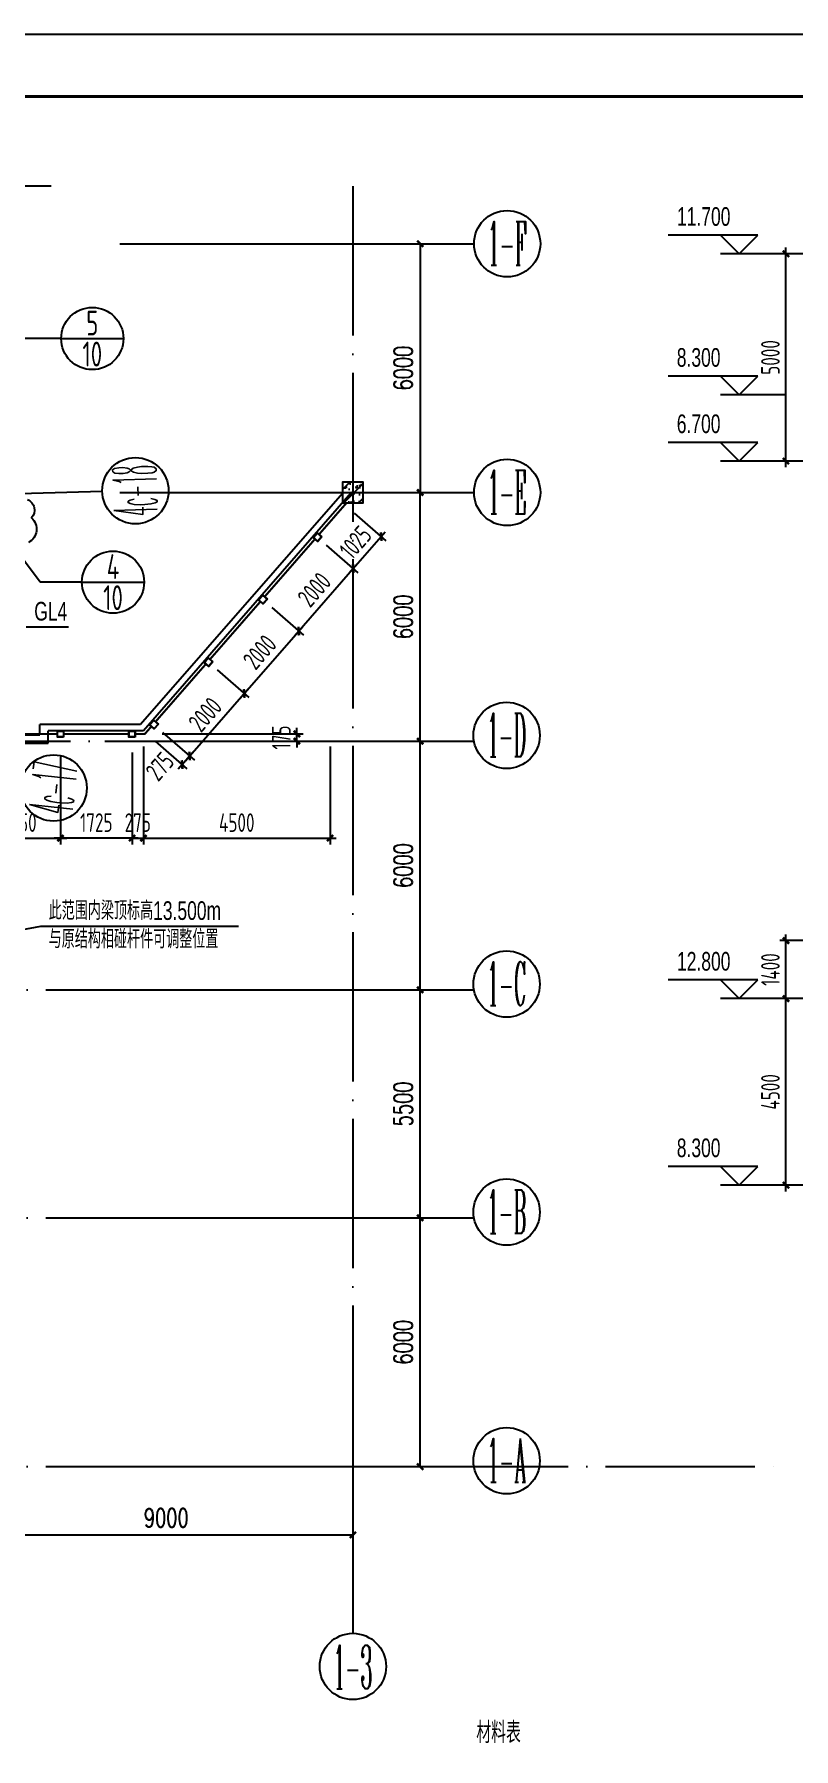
# Model space of a CAD drawing. Extents: x -803796 to -501762, y -1479216 to -846035.
# Drawn here: x -554250 to -535934, y -1386114 to -1344756 of the extents above; entities that cross this region are included whole.
import ezdxf
from ezdxf.enums import TextEntityAlignment as Align

# ---------------------------------------------------------------- set-up
doc = ezdxf.new("R2010")
doc.units = 0
doc.header["$LTSCALE"] = 1500
doc.linetypes.add('XREF-GRID-01区$0$ACAD_ISO04W100', pattern=[30, 24, -3, 0, -3])
doc.layers.get('0').update_dxf_attribs({"linetype": 'CONTINUOUS'})
doc.layers.get('Defpoints').update_dxf_attribs({"linetype": 'CONTINUOUS'})
for name, color, linetype in [('A-COL', 1, 'CONTINUOUS'), ('BORDER', 7, 'CONTINUOUS'), ('DIM', 3, 'CONTINUOUS'), ('HATCH', 254, 'CONTINUOUS'), ('L18', 6, 'CONTINUOUS'), ('TAB', 7, 'CONTINUOUS'), ('TEXT', 7, 'CONTINUOUS'), ('THIN', 7, 'CONTINUOUS'), ('WALL', 2, 'CONTINUOUS'), ('XREF-GRID-01区$0$A-DOTE', 14, 'XREF-GRID-01区$0$ACAD_ISO04W100'), ('XREF-GRID-01区$0$AXIS', 3, 'CONTINUOUS'), ('XREF-GRID-01区$0$PUB_DIM', 3, 'CONTINUOUS'), ('XREF-GRID-04区$0$AXIS', 3, 'CONTINUOUS')]:
    doc.layers.add(name, color=color, linetype=linetype)
doc.styles.add('TSSD_Dimension', font='Tssdeng.shx', dxfattribs={"width": 0.7, "bigfont": 'hztxt.shx'})
doc.styles.add('TSSD_Label', font='tj03-romans1.shx', dxfattribs={"width": 0.7, "bigfont": 'hztxt.shx'})
doc.styles.add('TSSD_NORM', font='tssdeng.shx', dxfattribs={"width": 0.7, "bigfont": 'hztxt.shx'})
doc.styles.add('TSSD_Num', font='tssdeng.shx', dxfattribs={"width": 0.7, "bigfont": 'hztxt.shx'})
doc.styles.add('XREF-GRID-01区$0$_TCH_AXIS', font='COMPLEX', dxfattribs={"bigfont": 'GBCBIG'})
doc.styles.add('XREF-GRID-01区$0$_TCH_DIM_T3', font='SIMPLEX', dxfattribs={"width": 0.705882, "bigfont": 'GBCBIG'})
doc.styles.add('XREF-GRID-04区$0$_TCH_AXIS', font='COMPLEX', dxfattribs={"bigfont": 'GBCBIG'})
doc.dimstyles.new('TSSD_150_150', dxfattribs={"dimtxt": 450, "dimasz": 150, "dimexe": 150, "dimexo": 375, "dimgap": 150, "dimtad": 1, "dimdec": 0, "dimzin": 0, "dimdsep": 46, "dimtxsty": 'TSSD_Dimension', "dimblk": 'ARCHTICK', "dimblk1": 'ARCHTICK', "dimblk2": 'ARCHTICK', "dimcen": 0, "dimdle": 150, "dimclrt": 7, "dimadec": 0, "dimazin": 0, "dimtfac": 1, "dimtdec": 0, "dimtix": 1, "dimtmove": 2, "dimatfit": 3, "dimfxl": 1, "dimtolj": 1, "dimtzin": 0, "dimarcsym": 0})
doc.dimstyles.new('XREF-GRID-01区$0$_TCH_ARCH&&150', dxfattribs={"dimtxt": 446.25, "dimasz": 150, "dimexe": 375, "dimexo": 450, "dimgap": 189.375, "dimtad": 1, "dimdec": 0, "dimzin": 0, "dimdsep": 46, "dimtxsty": 'XREF-GRID-01区$0$_TCH_DIM_T3', "dimblk": 'XREF-GRID-01区$0$_ArchTick', "dimcen": 0.09, "dimclrt": 7, "dimazin": 2, "dimtfac": 1, "dimtdec": 0, "dimtix": 1, "dimtmove": 2, "dimatfit": 3, "dimfxl": 1, "dimtolj": 1, "dimtzin": 0, "dimarcsym": 0})

# ---------------------------------------------------------------- blocks, each defined once
blk = doc.blocks.new('XREF-GRID-01区$0$_ArchTick')
at = {"color": 0, "linetype": 'ByBlock', "const_width": 0.4}
blk.add_lwpolyline([(-0.5, -0.5), (0.5, 0.5)], dxfattribs=at)
blk = doc.blocks.new('*D304')
at = {"layer": 'Defpoints', "color": 0, "transparency": 16777216}
for p in [(-547041, -1373309), (-544943, -1373309), (-547041, -1379309)]:
    blk.add_point(p, dxfattribs=at)
at = {"layer": 'XREF-GRID-01区$0$PUB_DIM', "color": 0, "lineweight": -2, "transparency": 16777216}
for p, q in [((-546591, -1373309), (-544568, -1373309)), ((-544943, -1379309), (-544943, -1373309)), ((-546591, -1379309), (-544568, -1379309))]:
    blk.add_line(p, q, dxfattribs=at)
at = {"layer": 'XREF-GRID-01区$0$PUB_DIM', "color": 0, "lineweight": -2, "transparency": 16777216, "xscale": 150, "yscale": 150, "zscale": 150}
for p, rotation in [((-544943, -1373309), 90), ((-544943, -1379309), 270)]:
    blk.add_blockref('XREF-GRID-01区$0$_ArchTick', p, dxfattribs=dict(at, rotation=rotation))
at = {"layer": 'XREF-GRID-01区$0$PUB_DIM', "color": 7, "transparency": 16777216, "insert": (-545355, -1376309), "char_height": 446.2, "attachment_point": 5, "rotation": 90, "style": 'XREF-GRID-01区$0$_TCH_DIM_T3'}
blk.add_mtext('\\A1;6000', dxfattribs=at)
blk = doc.blocks.new('*D305')
at = {"layer": 'Defpoints', "color": 0, "transparency": 16777216}
for p in [(-547041, -1367809), (-544943, -1367809), (-547041, -1373309)]:
    blk.add_point(p, dxfattribs=at)
at = {"layer": 'XREF-GRID-01区$0$PUB_DIM', "color": 0, "lineweight": -2, "transparency": 16777216}
for p, q in [((-546591, -1367809), (-544568, -1367809)), ((-544943, -1373309), (-544943, -1367809)), ((-546591, -1373309), (-544568, -1373309))]:
    blk.add_line(p, q, dxfattribs=at)
at = {"layer": 'XREF-GRID-01区$0$PUB_DIM', "color": 0, "lineweight": -2, "transparency": 16777216, "xscale": 150, "yscale": 150, "zscale": 150}
for p, rotation in [((-544943, -1367809), 90), ((-544943, -1373309), 270)]:
    blk.add_blockref('XREF-GRID-01区$0$_ArchTick', p, dxfattribs=dict(at, rotation=rotation))
at = {"layer": 'XREF-GRID-01区$0$PUB_DIM', "color": 7, "transparency": 16777216, "insert": (-545355, -1370559), "char_height": 446.2, "attachment_point": 5, "rotation": 90, "style": 'XREF-GRID-01区$0$_TCH_DIM_T3'}
blk.add_mtext('\\A1;5500', dxfattribs=at)
blk = doc.blocks.new('*D306')
at = {"layer": 'Defpoints', "color": 0, "transparency": 16777216}
for p in [(-547041, -1361809), (-544943, -1361809), (-547041, -1367809)]:
    blk.add_point(p, dxfattribs=at)
at = {"layer": 'XREF-GRID-01区$0$PUB_DIM', "color": 0, "lineweight": -2, "transparency": 16777216}
for p, q in [((-546591, -1361809), (-544568, -1361809)), ((-544943, -1367809), (-544943, -1361809)), ((-546591, -1367809), (-544568, -1367809))]:
    blk.add_line(p, q, dxfattribs=at)
at = {"layer": 'XREF-GRID-01区$0$PUB_DIM', "color": 0, "lineweight": -2, "transparency": 16777216, "xscale": 150, "yscale": 150, "zscale": 150}
for p, rotation in [((-544943, -1361809), 90), ((-544943, -1367809), 270)]:
    blk.add_blockref('XREF-GRID-01区$0$_ArchTick', p, dxfattribs=dict(at, rotation=rotation))
at = {"layer": 'XREF-GRID-01区$0$PUB_DIM', "color": 7, "transparency": 16777216, "insert": (-545355, -1364809), "char_height": 446.2, "attachment_point": 5, "rotation": 90, "style": 'XREF-GRID-01区$0$_TCH_DIM_T3'}
blk.add_mtext('\\A1;6000', dxfattribs=at)
blk = doc.blocks.new('*D307')
at = {"layer": 'Defpoints', "color": 0, "transparency": 16777216}
for p in [(-547041, -1355809), (-544943, -1355809), (-547041, -1361809)]:
    blk.add_point(p, dxfattribs=at)
at = {"layer": 'XREF-GRID-01区$0$PUB_DIM', "color": 0, "lineweight": -2, "transparency": 16777216}
for p, q in [((-546591, -1355809), (-544568, -1355809)), ((-544943, -1361809), (-544943, -1355809)), ((-546591, -1361809), (-544568, -1361809))]:
    blk.add_line(p, q, dxfattribs=at)
at = {"layer": 'XREF-GRID-01区$0$PUB_DIM', "color": 0, "lineweight": -2, "transparency": 16777216, "xscale": 150, "yscale": 150, "zscale": 150}
for p, rotation in [((-544943, -1355809), 90), ((-544943, -1361809), 270)]:
    blk.add_blockref('XREF-GRID-01区$0$_ArchTick', p, dxfattribs=dict(at, rotation=rotation))
at = {"layer": 'XREF-GRID-01区$0$PUB_DIM', "color": 7, "transparency": 16777216, "insert": (-545355, -1358809), "char_height": 446.2, "attachment_point": 5, "rotation": 90, "style": 'XREF-GRID-01区$0$_TCH_DIM_T3'}
blk.add_mtext('\\A1;6000', dxfattribs=at)
blk = doc.blocks.new('*D309')
at = {"layer": 'Defpoints', "color": 0, "transparency": 16777216}
for p in [(-547041, -1349809), (-547041, -1355809), (-544943, -1355809)]:
    blk.add_point(p, dxfattribs=at)
at = {"layer": 'XREF-GRID-01区$0$PUB_DIM', "color": 0, "lineweight": -2, "transparency": 16777216}
for p, q in [((-546591, -1349809), (-544568, -1349809)), ((-544943, -1349809), (-544943, -1355809)), ((-546591, -1355809), (-544568, -1355809))]:
    blk.add_line(p, q, dxfattribs=at)
at = {"layer": 'XREF-GRID-01区$0$PUB_DIM', "color": 0, "lineweight": -2, "transparency": 16777216, "xscale": 150, "yscale": 150, "zscale": 150}
for p, rotation in [((-544943, -1349809), 90), ((-544943, -1355809), 270)]:
    blk.add_blockref('XREF-GRID-01区$0$_ArchTick', p, dxfattribs=dict(at, rotation=rotation))
at = {"layer": 'XREF-GRID-01区$0$PUB_DIM', "color": 7, "transparency": 16777216, "insert": (-545355, -1352809), "char_height": 446.2, "attachment_point": 5, "rotation": 90, "style": 'XREF-GRID-01区$0$_TCH_DIM_T3'}
blk.add_mtext('\\A1;6000', dxfattribs=at)
blk = doc.blocks.new('_ArchTick')
at = {"color": 0, "linetype": 'ByBlock', "const_width": 0.4}
blk.add_lwpolyline([(-0.5, -0.5), (0.5, 0.5)], dxfattribs=at)
blk = doc.blocks.new('*D329')
at = {"layer": 'Defpoints', "color": 0, "transparency": 16777216}
for p in [(-536120, -1368019), (-534453, -1368019), (-534453, -1372519)]:
    blk.add_point(p, dxfattribs=at)
at = {"layer": 'DIM', "color": 0, "lineweight": -2, "transparency": 16777216}
for p, q in [((-534828, -1368019), (-536270, -1368019)), ((-536120, -1372669), (-536120, -1367869)), ((-534828, -1372519), (-536270, -1372519))]:
    blk.add_line(p, q, dxfattribs=at)
at = {"layer": 'DIM', "color": 0, "lineweight": -2, "transparency": 16777216, "xscale": 150, "yscale": 150, "zscale": 150}
for p, rotation in [((-536120, -1368019), 90), ((-536120, -1372519), 270)]:
    blk.add_blockref('_ArchTick', p, dxfattribs=dict(at, rotation=rotation))
at = {"layer": 'DIM', "color": 7, "transparency": 16777216, "insert": (-536495, -1370269), "char_height": 450, "attachment_point": 5, "rotation": 90, "style": 'TSSD_Dimension'}
blk.add_mtext('\\A1;4500', dxfattribs=at)
blk = doc.blocks.new('*D337')
at = {"layer": 'Defpoints', "color": 0, "transparency": 16777216}
for p in [(-536120, -1366619), (-531192, -1366619), (-531792, -1368019)]:
    blk.add_point(p, dxfattribs=at)
at = {"layer": 'DIM', "color": 0, "lineweight": -2, "transparency": 16777216}
for p, q in [((-531567, -1366619), (-536270, -1366619)), ((-536120, -1368169), (-536120, -1366469)), ((-532167, -1368019), (-536270, -1368019))]:
    blk.add_line(p, q, dxfattribs=at)
at = {"layer": 'DIM', "color": 0, "lineweight": -2, "transparency": 16777216, "xscale": 150, "yscale": 150, "zscale": 150}
for p, rotation in [((-536120, -1366619), 90), ((-536120, -1368019), 270)]:
    blk.add_blockref('_ArchTick', p, dxfattribs=dict(at, rotation=rotation))
at = {"layer": 'DIM', "color": 7, "transparency": 16777216, "insert": (-536495, -1367319), "char_height": 450, "attachment_point": 5, "rotation": 90, "style": 'TSSD_Dimension'}
blk.add_mtext('\\A1;1400', dxfattribs=at)
blk = doc.blocks.new('*D523')
at = {"layer": 'Defpoints', "color": 0, "transparency": 16777216}
for p in [(-555567, -1379858), (-546567, -1379858), (-546567, -1380957)]:
    blk.add_point(p, dxfattribs=at)
at = {"layer": 'XREF-GRID-01区$0$PUB_DIM', "color": 0, "lineweight": -2, "transparency": 16777216}
for p, q in [((-555567, -1380308), (-555567, -1381332)), ((-546567, -1380308), (-546567, -1381332)), ((-555567, -1380957), (-546567, -1380957))]:
    blk.add_line(p, q, dxfattribs=at)
at = {"layer": 'XREF-GRID-01区$0$PUB_DIM', "color": 0, "lineweight": -2, "transparency": 16777216, "xscale": 150, "yscale": 150, "zscale": 150, "rotation": 180}
blk.add_blockref('XREF-GRID-01区$0$_ArchTick', (-555567, -1380957), dxfattribs=at)
at = {"layer": 'XREF-GRID-01区$0$PUB_DIM', "color": 0, "lineweight": -2, "transparency": 16777216, "xscale": 150, "yscale": 150, "zscale": 150}
blk.add_blockref('XREF-GRID-01区$0$_ArchTick', (-546567, -1380957), dxfattribs=at)
at = {"layer": 'XREF-GRID-01区$0$PUB_DIM', "color": 7, "transparency": 16777216, "insert": (-551067, -1380544), "char_height": 446.2, "attachment_point": 5, "style": 'XREF-GRID-01区$0$_TCH_DIM_T3'}
blk.add_mtext('\\A1;9000', dxfattribs=at)
blk = doc.blocks.new('后补墙体线')
at = {"layer": 'WALL'}
for p, q in [((-548502, -1428791, -3), (-553370, -1434369, -3)), ((-548302, -1428790, -3), (-553302, -1434519, -3)), ((-556552, -1434369, -3), (-559215, -1434369, -3)), ((-559215, -1434519, -3), (-559215, -1434369, -3)), ((-556752, -1434519, -3), (-559215, -1434519, -3)), ((-556752, -1434519, -3), (-556752, -1434819, -3)), ((-556552, -1434369, -3), (-556552, -1434619, -3)), ((-556552, -1434619, -3), (-555802, -1434619, -3)), ((-555802, -1434619, -3), (-555802, -1434369, -3)), ((-553370, -1434369, -3), (-555802, -1434369, -3)), ((-555602, -1434819, -3), (-555602, -1434519, -3)), ((-553302, -1434519, -3), (-555602, -1434519, -3)), ((-556752, -1434819, -3), (-555602, -1434819, -3))]:
    blk.add_line(p, q, dxfattribs=at)
blk = doc.blocks.new('*D526')
at = {"layer": 'Defpoints', "color": 0, "transparency": 16777216}
for p in [(-555567, -1361814), (-553617, -1361809, -3), (-553617, -1364148)]:
    blk.add_point(p, dxfattribs=at)
at = {"layer": 'DIM', "color": 0, "lineweight": -2, "transparency": 16777216}
for p, q in [((-555567, -1362189), (-555567, -1364298)), ((-553617, -1362184), (-553617, -1364298)), ((-555717, -1364148), (-553467, -1364148))]:
    blk.add_line(p, q, dxfattribs=at)
at = {"layer": 'DIM', "color": 0, "lineweight": -2, "transparency": 16777216, "xscale": 150, "yscale": 150, "zscale": 150, "rotation": 180}
blk.add_blockref('_ArchTick', (-555567, -1364148), dxfattribs=at)
at = {"layer": 'DIM', "color": 0, "lineweight": -2, "transparency": 16777216, "xscale": 150, "yscale": 150, "zscale": 150}
blk.add_blockref('_ArchTick', (-553617, -1364148), dxfattribs=at)
at = {"layer": 'DIM', "color": 7, "transparency": 16777216, "insert": (-554592, -1363773), "char_height": 450, "attachment_point": 5, "style": 'TSSD_Dimension'}
blk.add_mtext('\\A1;1950', dxfattribs=at)
blk = doc.blocks.new('*D527')
at = {"layer": 'Defpoints', "color": 0, "transparency": 16777216}
for p in [(-551617, -1361559), (-547117, -1361559), (-547117, -1364148)]:
    blk.add_point(p, dxfattribs=at)
at = {"layer": 'DIM', "color": 0, "lineweight": -2, "transparency": 16777216}
for p, q in [((-551617, -1361934), (-551617, -1364298)), ((-547117, -1361934), (-547117, -1364298)), ((-551767, -1364148), (-546967, -1364148))]:
    blk.add_line(p, q, dxfattribs=at)
at = {"layer": 'DIM', "color": 0, "lineweight": -2, "transparency": 16777216, "xscale": 150, "yscale": 150, "zscale": 150, "rotation": 180}
blk.add_blockref('_ArchTick', (-551617, -1364148), dxfattribs=at)
at = {"layer": 'DIM', "color": 0, "lineweight": -2, "transparency": 16777216, "xscale": 150, "yscale": 150, "zscale": 150}
blk.add_blockref('_ArchTick', (-547117, -1364148), dxfattribs=at)
at = {"layer": 'DIM', "color": 7, "transparency": 16777216, "insert": (-549367, -1363773), "char_height": 450, "attachment_point": 5, "style": 'TSSD_Dimension'}
blk.add_mtext('\\A1;4500', dxfattribs=at)
blk = doc.blocks.new('*D528')
at = {"layer": 'Defpoints', "color": 0, "transparency": 16777216}
for p in [(-551617, -1361809, -3), (-551542, -1361634, -3), (-547917, -1361634)]:
    blk.add_point(p, dxfattribs=at)
at = {"layer": 'DIM', "color": 0, "lineweight": -2, "transparency": 16777216}
for p, q in [((-547917, -1361634), (-547917, -1361484)), ((-551242, -1361809), (-547767, -1361809)), ((-551167, -1361634), (-547767, -1361634)), ((-547917, -1361809), (-547917, -1361634)), ((-547917, -1361809), (-547917, -1361959))]:
    blk.add_line(p, q, dxfattribs=at)
at = {"layer": 'DIM', "color": 0, "lineweight": -2, "transparency": 16777216, "xscale": 150, "yscale": 150, "zscale": 150}
for p, rotation in [((-547917, -1361634), 270), ((-547917, -1361809), 90)]:
    blk.add_blockref('_ArchTick', p, dxfattribs=dict(at, rotation=rotation))
at = {"layer": 'DIM', "color": 7, "transparency": 16777216, "insert": (-548292, -1361721), "char_height": 450, "attachment_point": 5, "rotation": 90, "style": 'TSSD_Dimension'}
blk.add_mtext('\\A1;175', dxfattribs=at)
blk = doc.blocks.new('*D529')
at = {"layer": 'Defpoints', "color": 0, "transparency": 16777216}
for p in [(-553617, -1361809, -3), (-551892, -1361709), (-553617, -1364148)]:
    blk.add_point(p, dxfattribs=at)
at = {"layer": 'DIM', "color": 0, "lineweight": -2, "transparency": 16777216}
for p, q in [((-553617, -1362184), (-553617, -1364298)), ((-551892, -1362084), (-551892, -1364298)), ((-551742, -1364148), (-553767, -1364148))]:
    blk.add_line(p, q, dxfattribs=at)
at = {"layer": 'DIM', "color": 0, "lineweight": -2, "transparency": 16777216, "xscale": 150, "yscale": 150, "zscale": 150, "rotation": 180}
blk.add_blockref('_ArchTick', (-553617, -1364148), dxfattribs=at)
at = {"layer": 'DIM', "color": 0, "lineweight": -2, "transparency": 16777216, "xscale": 150, "yscale": 150, "zscale": 150}
blk.add_blockref('_ArchTick', (-551892, -1364148), dxfattribs=at)
at = {"layer": 'DIM', "color": 7, "transparency": 16777216, "insert": (-552755, -1363773), "char_height": 450, "attachment_point": 5, "style": 'TSSD_Dimension'}
blk.add_mtext('\\A1;1725', dxfattribs=at)
blk = doc.blocks.new('*D530')
at = {"layer": 'Defpoints', "color": 0, "transparency": 16777216}
for p in [(-551892, -1361709), (-551617, -1361559), (-551617, -1364148)]:
    blk.add_point(p, dxfattribs=at)
at = {"layer": 'DIM', "color": 0, "lineweight": -2, "transparency": 16777216}
for p, q in [((-551892, -1362084), (-551892, -1364298)), ((-551617, -1361934), (-551617, -1364298)), ((-551892, -1364148), (-552042, -1364148)), ((-551892, -1364148), (-551617, -1364148)), ((-551617, -1364148), (-551467, -1364148))]:
    blk.add_line(p, q, dxfattribs=at)
at = {"layer": 'DIM', "color": 0, "lineweight": -2, "transparency": 16777216, "xscale": 150, "yscale": 150, "zscale": 150}
blk.add_blockref('_ArchTick', (-551892, -1364148), dxfattribs=at)
at = {"layer": 'DIM', "color": 0, "lineweight": -2, "transparency": 16777216, "xscale": 150, "yscale": 150, "zscale": 150, "rotation": 180}
blk.add_blockref('_ArchTick', (-551617, -1364148), dxfattribs=at)
at = {"layer": 'DIM', "color": 7, "transparency": 16777216, "insert": (-551755, -1363773), "char_height": 450, "attachment_point": 5, "style": 'TSSD_Dimension'}
blk.add_mtext('\\A1;275', dxfattribs=at)
blk = doc.blocks.new('*D531')
at = {"layer": 'Defpoints', "color": 0, "transparency": 16777216}
for p in [(-551436, -1361351), (-551617, -1361559), (-550503, -1362166)]:
    blk.add_point(p, dxfattribs=at)
at = {"layer": 'DIM', "color": 0, "lineweight": -2, "transparency": 16777216}
for p, q in [((-551335, -1361805), (-550571, -1362472)), ((-551154, -1361598), (-550390, -1362265)), ((-550684, -1362373), (-550503, -1362166)), ((-550503, -1362166), (-550404, -1362053)), ((-550684, -1362373), (-550782, -1362486))]:
    blk.add_line(p, q, dxfattribs=at)
at = {"layer": 'DIM', "color": 0, "lineweight": -2, "transparency": 16777216, "xscale": 150, "yscale": 150, "zscale": 150}
for p, rotation in [((-550684, -1362373), 48.88487746639468), ((-550503, -1362166), 228.8848774663947)]:
    blk.add_blockref('_ArchTick', p, dxfattribs=dict(at, rotation=rotation))
at = {"layer": 'DIM', "color": 7, "transparency": 16777216, "insert": (-551221, -1362418), "char_height": 450, "attachment_point": 5, "rotation": 48.8849, "style": 'TSSD_Dimension'}
blk.add_mtext('\\A1;275', dxfattribs=at)
blk = doc.blocks.new('*D532')
at = {"layer": 'Defpoints', "color": 0, "transparency": 16777216}
for p in [(-550121, -1359845, -2), (-549188, -1360659), (-551436, -1361351)]:
    blk.add_point(p, dxfattribs=at)
at = {"layer": 'DIM', "color": 0, "lineweight": -2, "transparency": 16777216}
for p, q in [((-549839, -1360091), (-549075, -1360758)), ((-550601, -1362279), (-549089, -1360546)), ((-551154, -1361598), (-550390, -1362265))]:
    blk.add_line(p, q, dxfattribs=at)
at = {"layer": 'DIM', "color": 0, "lineweight": -2, "transparency": 16777216, "xscale": 150, "yscale": 150, "zscale": 150}
for p, rotation in [((-549188, -1360659), 48.88487746638799), ((-550503, -1362166), 228.884877466388)]:
    blk.add_blockref('_ArchTick', p, dxfattribs=dict(at, rotation=rotation))
at = {"layer": 'DIM', "color": 7, "transparency": 16777216, "insert": (-550128, -1361166), "char_height": 450, "attachment_point": 5, "rotation": 48.8849, "style": 'TSSD_Dimension'}
blk.add_mtext('\\A1;2000', dxfattribs=at)
blk = doc.blocks.new('*D533')
at = {"layer": 'Defpoints', "color": 0, "transparency": 16777216}
for p in [(-548806, -1358338, -3), (-547872, -1359153), (-550121, -1359845, -2)]:
    blk.add_point(p, dxfattribs=at)
at = {"layer": 'DIM', "color": 0, "lineweight": -2, "transparency": 16777216}
for p, q in [((-548524, -1358584), (-547759, -1359251)), ((-549286, -1360772), (-547774, -1359040)), ((-549839, -1360091), (-549075, -1360758))]:
    blk.add_line(p, q, dxfattribs=at)
at = {"layer": 'DIM', "color": 0, "lineweight": -2, "transparency": 16777216, "xscale": 150, "yscale": 150, "zscale": 150}
for p, rotation in [((-547872, -1359153), 48.88487746638799), ((-549188, -1360659), 228.884877466388)]:
    blk.add_blockref('_ArchTick', p, dxfattribs=dict(at, rotation=rotation))
at = {"layer": 'DIM', "color": 7, "transparency": 16777216, "insert": (-548812, -1359659), "char_height": 450, "attachment_point": 5, "rotation": 48.8849, "style": 'TSSD_Dimension'}
blk.add_mtext('\\A1;2000', dxfattribs=at)
blk = doc.blocks.new('*D534')
at = {"layer": 'Defpoints', "color": 0, "transparency": 16777216}
for p in [(-547491, -1356831), (-546557, -1357646), (-548806, -1358338, -3)]:
    blk.add_point(p, dxfattribs=at)
at = {"layer": 'DIM', "color": 0, "lineweight": -2, "transparency": 16777216}
for p, q in [((-547208, -1357078), (-546444, -1357744)), ((-547971, -1359266), (-546459, -1357533)), ((-548524, -1358584), (-547759, -1359251))]:
    blk.add_line(p, q, dxfattribs=at)
at = {"layer": 'DIM', "color": 0, "lineweight": -2, "transparency": 16777216, "xscale": 150, "yscale": 150, "zscale": 150}
for p, rotation in [((-546557, -1357646), 48.88487746638799), ((-547872, -1359153), 228.884877466388)]:
    blk.add_blockref('_ArchTick', p, dxfattribs=dict(at, rotation=rotation))
at = {"layer": 'DIM', "color": 7, "transparency": 16777216, "insert": (-547497, -1358153), "char_height": 450, "attachment_point": 5, "rotation": 48.8849, "style": 'TSSD_Dimension'}
blk.add_mtext('\\A1;2000', dxfattribs=at)
blk = doc.blocks.new('*D535')
at = {"layer": 'Defpoints', "color": 0, "transparency": 16777216}
for p in [(-546817, -1356059), (-547491, -1356831), (-545883, -1356874)]:
    blk.add_point(p, dxfattribs=at)
at = {"layer": 'DIM', "color": 0, "lineweight": -2, "transparency": 16777216}
for p, q in [((-546534, -1356305), (-545770, -1356972)), ((-546557, -1357646), (-545883, -1356874)), ((-545883, -1356874), (-545785, -1356761)), ((-547208, -1357078), (-546444, -1357744)), ((-546557, -1357646), (-546656, -1357759))]:
    blk.add_line(p, q, dxfattribs=at)
at = {"layer": 'DIM', "color": 0, "lineweight": -2, "transparency": 16777216, "xscale": 150, "yscale": 150, "zscale": 150}
for p, rotation in [((-545883, -1356874), 228.884877466388), ((-546557, -1357646), 48.88487746638805)]:
    blk.add_blockref('_ArchTick', p, dxfattribs=dict(at, rotation=rotation))
at = {"layer": 'DIM', "color": 7, "transparency": 16777216, "insert": (-546503, -1357013), "char_height": 450, "attachment_point": 5, "rotation": 48.8849, "style": 'TSSD_Dimension'}
blk.add_mtext('\\A1;1025', dxfattribs=at)
blk = doc.blocks.new('*D536')
at = {"layer": 'Defpoints', "color": 0, "transparency": 16777216}
for p in [(-536120, -1350052), (-533716, -1350052), (-533716, -1355052)]:
    blk.add_point(p, dxfattribs=at)
at = {"layer": 'DIM', "color": 0, "lineweight": -2, "transparency": 16777216}
for p, q in [((-536120, -1355202), (-536120, -1349902)), ((-534091, -1350052), (-536270, -1350052)), ((-534091, -1355052), (-536270, -1355052))]:
    blk.add_line(p, q, dxfattribs=at)
at = {"layer": 'DIM', "color": 0, "lineweight": -2, "transparency": 16777216, "xscale": 150, "yscale": 150, "zscale": 150}
for p, rotation in [((-536120, -1350052), 90), ((-536120, -1355052), 270)]:
    blk.add_blockref('_ArchTick', p, dxfattribs=dict(at, rotation=rotation))
at = {"layer": 'DIM', "color": 7, "transparency": 16777216, "insert": (-536495, -1352552), "char_height": 450, "attachment_point": 5, "rotation": 90, "style": 'TSSD_Dimension'}
blk.add_mtext('\\A1;5000', dxfattribs=at)
blk = doc.blocks.new('ts_idx')
at = {"color": 0, "linetype": 'ByBlock', "lineweight": -2}
blk.add_line((-0.5, 0), (0.5, 0), dxfattribs=at)
blk.add_circle((0, 0), 0.5, dxfattribs=at)
at = {"color": 0, "linetype": 'ByBlock', "lineweight": -2, "style": 'TSSD_Num', "width": 0.7}
for tag, p in [('1', (0, 0.25)), ('A', (0, -0.25))]:
    blk.add_attdef(tag, text='', height=0.4, dxfattribs=at).set_placement(p, align=Align.MIDDLE_CENTER)

msp = doc.modelspace()

# ---------------------------------------------------------------- hatches: boundary and pattern name
at = {"layer": 'HATCH'}
h = msp.add_hatch(dxfattribs=at)
h.set_pattern_fill('ARMORED', color=256, scale=50, style=0)
h.set_pattern_definition([(50, (-447399.1, -1515119.74), (358.6301, -31.37607), [37.5, -412.5]), (355, (-447399.1, -1515119.74), (-69.3757, 376.0961), [30, -330]), (100.4514, (-447369.22, -1515122.36), (289.2547, 344.7198), [31.8701, -350.57106]), (46.1842, (-447399.1, -1515019.74), (533.6205, -82.7595), [56.25, -618.75]), (96.6356, (-447354.64, -1515026.64), (467.3314, 487.059), [47.8051, -525.8565]), (351.1842, (-447399.1, -1515019.74), (467.331, 487.0593), [45, -495]), (21, (-447349.1, -1515044.74), (298.45353, -201.30945), [37.5, -412.5]), (326, (-447349.1, -1515044.74), (121.6577, 362.575), [30, -330]), (71.4514, (-447324.24, -1515061.5), (420.1113, 161.26525), [31.8701, -350.57106]), (37.5, (-447399.11, -1515119.74), (6.07993, 166.44693), [0, -326, 0, -335, 0, -331.25]), (7.5, (-447399.1, -1515119.74), (131.53477, 197.20586), [0, -191, 0, -318.5, 0, -126.25]), (327.5, (-447510.61, -1515119.74), (266.91122, -11.27744), [0, -125, 0, -390, 0, -517.5]), (317.5, (-447560.6, -1515119.74), (291.59308, 50.0525), [0, -162.5, 0, -259, 0, -367.5]), (45, (-447399.1, -1515119.74), (-176.7767, 176.7767), [])])
h.paths.add_polyline_path([(-546817, -1356058.6), (-546317, -1356058.6), (-546317, -1355558.6), (-546817, -1355558.6)])

# ---------------------------------------------------------------- linework, layer by layer
msp.add_lwpolyline([(-554415.4, -1355981.5, -0.5205671), (-554314.8, -1356421.9, -0.5205671), (-554392.7, -1357016.8, -0.5205671)], format="xyb")
at = {"extrusion": (0.006516, 0.02176, 0.999742)}
for points, elevation in [([(135071.4, 1456479.9), (135133.5, 1456616.4), (135270, 1456554.3), (135207.9, 1456417.8)], -33091.8), ([(135078, 1456482.4), (135135.9, 1456609.8), (135263.4, 1456551.9), (135205.4, 1456424.4)], -33091.8), ([(135899.2, 1458300), (135961.3, 1458436.6), (136097.9, 1458374.5), (136035.8, 1458237.9)], -33136.3), ([(135905.9, 1458302.5), (135963.8, 1458429.9), (136091.3, 1458372), (136033.3, 1458244.6)], -33136.3), ([(136726.8, 1460120.4), (136788.8, 1460257), (136925.4, 1460194.9), (136863.3, 1460058.3)], -33176.1), ([(136733.4, 1460122.9), (136791.3, 1460250.4), (136918.8, 1460192.4), (136860.8, 1460065)], -33176.1), ([(137554.3, 1461940.8), (137616.3, 1462077.3), (137752.9, 1462015.2), (137690.8, 1461878.7)], -33217.4), ([(137560.9, 1461943.2), (137618.8, 1462070.7), (137746.3, 1462012.7), (137688.3, 1461885.3)], -33217.4)]:
    msp.add_lwpolyline(points, close=True, dxfattribs=dict(at, elevation=elevation))
at = {"elevation": -3.1}
for points in [[(-553542, -1361708.6), (-553692, -1361708.6), (-553692, -1361558.6), (-553542, -1361558.6)], [(-553547, -1361703.6), (-553687, -1361703.6), (-553687, -1361563.6), (-553547, -1361563.6)]]:
    msp.add_lwpolyline(points, close=True, dxfattribs=at)
for points in [[(-551817, -1361708.6), (-551967, -1361708.6), (-551967, -1361558.6), (-551817, -1361558.6)], [(-551822, -1361703.6), (-551962, -1361703.6), (-551962, -1361563.6), (-551822, -1361563.6)]]:
    msp.add_lwpolyline(points, close=True)
at = {"layer": 'A-COL', "elevation": -3.1}
msp.add_lwpolyline([(-546817, -1356058.6), (-546317, -1356058.6), (-546317, -1355558.6), (-546817, -1355558.6)], close=True, dxfattribs=at)
msp.add_lwpolyline([(-546817, -1356058.6), (-546317, -1356058.6), (-546317, -1355558.6), (-546817, -1355558.6)], close=True, dxfattribs=at)
at = {"layer": 'BORDER', "elevation": -3.1}
msp.add_lwpolyline([(-590861.8, -1407756.2), (-590861.8, -1344756.2), (-501761.8, -1344756.2), (-501761.8, -1407756.2)], close=True, dxfattribs=at)
at = {"layer": 'BORDER', "const_width": 75, "elevation": -3.1}
msp.add_lwpolyline([(-587111.8, -1406256.2), (-587111.8, -1346256.2), (-503261.8, -1346256.2), (-503261.8, -1406256.2)], close=True, dxfattribs=at)
at = {"layer": 'L18', "const_width": 50}
for points, elevation in [([(-547384.9, -1356823.8), (-546717.1, -1356058.6)], 1.6), ([(-548700.2, -1358330.5), (-547483.8, -1356936.6)], -1.6), ([(-550015.4, -1359837.3), (-548798.9, -1358443.5)], 0), ([(-551429, -1361457.2), (-551583, -1361633.6)], -2.4), ([(-557341.9, -1361633.6), (-553692, -1361633.6)], -3.1), ([(-553542, -1361633.6), (-551967, -1361633.6)], -3.1)]:
    msp.add_lwpolyline(points, dxfattribs=dict(at, elevation=elevation))
for points in [[(-551330.4, -1361344.2), (-550114, -1359950.4)], [(-551817, -1361633.6), (-551583, -1361633.6), (-551429, -1361457.2)]]:
    msp.add_lwpolyline(points, dxfattribs=at)
at = {"layer": 'TEXT'}
for p, q in [((-554450.1, -1359049.5), (-553428.8, -1359049.5)), ((-555817.6, -1366594.5), (-554091.5, -1366270.6)), ((-554091.5, -1366270.6), (-549327.2, -1366270.6))]:
    msp.add_line(p, q, dxfattribs=at)
at = {"layer": 'THIN'}
for p, q in [((-537699.5, -1349601.6), (-538959.5, -1349601.6)), ((-537249.5, -1350051.6), (-537699.5, -1349601.6)), ((-536799.5, -1349601.6), (-537699.5, -1349601.6)), ((-537249.5, -1350051.6), (-536799.5, -1349601.6)), ((-536119.6, -1350051.6), (-537699.5, -1350051.6)), ((-553600.8, -1352096.3), (-554607.8, -1352096.3)), ((-537699.5, -1353001.6), (-538959.5, -1353001.6)), ((-537249.5, -1353451.6), (-537699.5, -1353001.6)), ((-536799.5, -1353001.6), (-537699.5, -1353001.6)), ((-537249.5, -1353451.6), (-536799.5, -1353001.6)), ((-536119.6, -1353451.6), (-537699.5, -1353451.6)), ((-537699.5, -1354601.6), (-538959.5, -1354601.6)), ((-537249.5, -1355051.6), (-537699.5, -1354601.6)), ((-536799.5, -1354601.6), (-537699.5, -1354601.6)), ((-537249.5, -1355051.6), (-536799.5, -1354601.6)), ((-536119.6, -1355051.6), (-537699.5, -1355051.6)), ((-554108, -1357972.5), (-555469.7, -1356152.5)), ((-553100.9, -1357972.5), (-554108, -1357972.5)), ((-537699.5, -1367568.5), (-538959.5, -1367568.5)), ((-537249.5, -1368018.5), (-537699.5, -1367568.5)), ((-536799.5, -1367568.5), (-537699.5, -1367568.5)), ((-537249.5, -1368018.5), (-536799.5, -1367568.5)), ((-536119.6, -1368018.5), (-537699.5, -1368018.5)), ((-537699.5, -1372068.5), (-538959.5, -1372068.5)), ((-537249.5, -1372518.5), (-537699.5, -1372068.5)), ((-536799.5, -1372068.5), (-537699.5, -1372068.5)), ((-537249.5, -1372518.5), (-536799.5, -1372068.5)), ((-536119.6, -1372518.5), (-537699.5, -1372518.5))]:
    msp.add_line(p, q, dxfattribs=at)
at = {"layer": 'THIN', "elevation": -3.1}
msp.add_lwpolyline([(-553845.1, -1348419.6), (-560271.9, -1348419.6), (-560376.9, -1348749.6), (-560556.9, -1348089.6), (-560661.9, -1348419.6), (-567088.6, -1348419.6)], dxfattribs=at)
at = {"layer": 'XREF-GRID-01区$0$A-DOTE', "ltscale": 0.1}
for p, q in [((-546567, -1348419.6, -3.1), (-546567, -1379308.6, -3.1)), ((-546567, -1348419.6, -3.1), (-546567, -1379308.6, -3.1)), ((-565977.7, -1361808.6, -3.1), (-551182.5, -1361808.6, -3.1)), ((-565977.7, -1361808.6, -3.1), (-552550.2, -1361808.6, -3.1)), ((-567474.5, -1367808.6, -3.1), (-552550.2, -1367808.6, -3.1)), ((-567474.5, -1367808.6, -3.1), (-552550.2, -1367808.6, -3.1)), ((-567474.5, -1373308.6, -3.1), (-552550.2, -1373308.6, -3.1)), ((-567474.5, -1373308.6, -3.1), (-552550.2, -1373308.6, -3.1)), ((-567474.5, -1379308.6, -3.1), (-536387.3, -1379308.6, -3.1)), ((-567474.5, -1379308.6, -3.1), (-552550.2, -1379308.6, -3.1))]:
    msp.add_line(p, q, dxfattribs=at)
at = {"layer": 'XREF-GRID-01区$0$AXIS'}
for p, q in [((-552185.1, -1349808.6, -3.1), (-543632.2, -1349808.6, -3.1)), ((-552185.1, -1355808.6, -3.1), (-543632.2, -1355808.6, -3.1)), ((-552550.2, -1361808.6, -3.1), (-543644.6, -1361808.6, -3.1)), ((-552550.2, -1367808.6, -3.1), (-543644.6, -1367808.6, -3.1)), ((-552550.2, -1373308.6, -3.1), (-543644.6, -1373308.6, -3.1)), ((-546567, -1378628, -3.1), (-546567, -1383330.6, -3.1)), ((-552550.2, -1379308.6, -3.1), (-543644.6, -1379308.6, -3.1))]:
    msp.add_line(p, q, dxfattribs=at)
for centre in [(-542844.6, -1349808.6, -3.1), (-542844.6, -1355808.6, -3.1), (-542857, -1361668.4, -3.1), (-542857, -1367668.4, -3.1), (-542857, -1373168.4, -3.1), (-542857, -1379168.4, -3.1), (-546567, -1384130.6, -3.1), (-546567, -1384130.6, -3.1)]:
    msp.add_circle(centre, 800, dxfattribs=at)
at = {"layer": 'XREF-GRID-04区$0$AXIS'}
msp.add_line((-556433.4, -1355884.3, -3.1), (-552611.3, -1355779.2, -3.1), dxfattribs=at)
for centre in [(-551811.4, -1355767.4, -3.1), (-553783.7, -1362938.3, -3.1)]:
    msp.add_circle(centre, 800, dxfattribs=at)

# ---------------------------------------------------------------- block references
msp.add_blockref('后补墙体线', (1685.2, 72960.2))
at = {"layer": 'THIN'}
ref = msp.add_blockref('ts_idx', (-552850.8, -1352096.3), dxfattribs=dict(at, xscale=1500, yscale=1500, zscale=1500))
ref.add_attrib('1', '5', dxfattribs={"height": 600, "style": 'TSSD_Num', "width": 0.7}).set_placement((-552850.8, -1351721.3), align=Align.MIDDLE_CENTER)
ref.add_attrib('-', '10', dxfattribs={"height": 600, "style": 'TSSD_Num', "width": 0.7}).set_placement((-552850.8, -1352471.3), align=Align.MIDDLE_CENTER)
ref = msp.add_blockref('ts_idx', (-552350.9, -1357972.5), dxfattribs=dict(at, xscale=1500, yscale=1500, zscale=1500))
ref.add_attrib('1', '4', dxfattribs={"height": 600, "style": 'TSSD_Num', "width": 0.7}).set_placement((-552350.9, -1357597.5), align=Align.MIDDLE_CENTER)
ref.add_attrib('-', '10', dxfattribs={"height": 600, "style": 'TSSD_Num', "width": 0.7}).set_placement((-552350.9, -1358347.5), align=Align.MIDDLE_CENTER)

# ---------------------------------------------------------------- texts
at = {"layer": 'TAB', "style": 'TSSD_NORM', "width": 0.7}
msp.add_text('材料表', height=511.5, dxfattribs=at).set_placement((-543051.4, -1386133.4, -6.2), align=Align.BOTTOM_CENTER)
msp.add_text('材料表', height=511.5, dxfattribs=at).set_placement((-543051.4, -1386133.4, -6.2), align=Align.BOTTOM_CENTER)
at = {"layer": 'TEXT', "style": 'TSSD_Label', "width": 0.7}
for s, p in [('GL4', (-554251.6, -1358899.5)), ('此范围内梁顶标高13.500m', (-553903.9, -1366120.6)), ('与原结构相碰杆件可调整位置', (-553903.9, -1366808.3))]:
    msp.add_text(s, height=450, dxfattribs=at).set_placement(p)
at = {"layer": 'THIN', "style": 'TSSD_Label', "width": 0.7}
for s, p in [('11.700', (-537459.5, -1349511.6)), ('8.300', (-537699.5, -1352911.6)), ('6.700', (-537699.5, -1354511.6)), ('12.800', (-537459.5, -1367478.5)), ('8.300', (-537699.5, -1371978.5))]:
    msp.add_text(s, height=450, dxfattribs=at).set_placement(p, align=Align.BOTTOM_RIGHT)
at = {"layer": 'XREF-GRID-01区$0$AXIS', "color": 7, "style": 'XREF-GRID-01区$0$_TCH_AXIS'}
for s, width, p, p2 in [('1-F', 0.330242, (-543315.2, -1350323.3, -3.1), (-542374, -1350323.3, -3.1)), ('1-E', 0.330242, (-543315.2, -1356323.3, -3.1), (-542374, -1356323.3, -3.1)), ('1-D', 0.324548, (-543327.6, -1362183.1, -3.1), (-542386.4, -1362183.1, -3.1)), ('1-C', 0.336139, (-543327.6, -1368183.1, -3.1), (-542386.4, -1368183.1, -3.1)), ('1-B', 0.324548, (-543327.6, -1373683.1, -3.1), (-542386.4, -1373683.1, -3.1)), ('1-A', 0.319047, (-543327.6, -1379683.1, -3.1), (-542386.4, -1379683.1, -3.1)), ('1-3', 0.342251, (-547037.6, -1384665.8, -3.1), (-546096.5, -1384665.8, -3.1))]:
    msp.add_text(s, height=1050, dxfattribs=dict(at, width=width)).set_placement(p, p2, align=Align.FIT)
at = {"layer": 'XREF-GRID-04区$0$AXIS', "color": 7, "style": 'XREF-GRID-04区$0$_TCH_AXIS', "width": 0.257862}
for s, rotation, p, p2 in [('4c-18', 91.57625, (-551280, -1356365.4, -3.1), (-551313.7, -1355141, -3.1)), ('4c-17', 84.07625, (-553334.9, -1363600.5, -3.1), (-553208.5, -1362382.2, -3.1))]:
    msp.add_text(s, height=1050, rotation=rotation, dxfattribs=at).set_placement(p, p2, align=Align.FIT)

# ---------------------------------------------------------------- dimensions: what is measured, and where the dimension line sits
at = {"layer": 'DIM'}
for base, p1, p2, angle, picture, middle in [((-536119.6, -1350051.6), (-533715.9, -1355051.6), (-533715.9, -1350051.6), 90, '*D536', (-536494.6, -1352551.6)), ((-545883.2, -1356873.6), (-547490.7, -1356831), (-546816.8, -1356058.8), 228.88488, '*D535', (-546502.7, -1357013.1)), ((-546557.2, -1357645.8), (-548806.1, -1358337.6, -3.1), (-547490.7, -1356831), 228.88488, '*D534', (-547497.3, -1358152.6)), ((-547872.4, -1359152.6), (-550121.2, -1359844.5, -1.6), (-548806.1, -1358337.6, -3.1), 228.88488, '*D533', (-548812.5, -1359659.4)), ((-549187.6, -1360659.4), (-551436.2, -1361351.4), (-550121.2, -1359844.5, -1.6), 228.88488, '*D532', (-550127.7, -1361166.2)), ((-547917.1, -1361633.6), (-551617, -1361808.6, -3.1), (-551542, -1361633.6, -3.1), 90, '*D528', (-548292.1, -1361721.1)), ((-553617, -1364147.8), (-551892, -1361708.6), (-553617, -1361808.6, -3.1), 180, '*D529', (-552754.5, -1363772.8)), ((-536119.6, -1366618.6), (-531792.3, -1368018.5), (-531192.3, -1366618.6), 90, '*D337', (-536494.6, -1367318.6)), ((-536119.6, -1368018.5), (-534452.8, -1372518.5), (-534452.8, -1368018.5), 90, '*D329', (-536494.6, -1370268.5))]:
    dim = msp.add_linear_dim(base=base, p1=p1, p2=p2, angle=angle, dimstyle='TSSD_150_150', dxfattribs=at)
    dim.commit()
    dim.dimension.update_dxf_attribs({"geometry": picture, "text_midpoint": middle})
dim = msp.add_linear_dim(base=(-550502.7, -1362166.2), p1=(-551617, -1361558.6), p2=(-551436.2, -1361351.4), angle=48.88488, dimstyle='TSSD_150_150', dxfattribs=at)
dim.commit()
dim.dimension.update_dxf_attribs({"geometry": '*D531', "text_midpoint": (-551220.6, -1362418.4), "dimtype": 161})
for base, p1, p2, picture, middle in [((-553617, -1364147.8), (-555567, -1361813.6), (-553617, -1361808.6, -3.1), '*D526', (-554592, -1363772.8)), ((-551617, -1364147.8), (-551892, -1361708.6), (-551617, -1361558.6), '*D530', (-551754.5, -1363772.8)), ((-547117.1, -1364147.8), (-551617, -1361558.6), (-547117.1, -1361558.6), '*D527', (-549367.1, -1363772.8))]:
    dim = msp.add_linear_dim(base=base, p1=p1, p2=p2, dimstyle='TSSD_150_150', dxfattribs=at)
    dim.commit()
    dim.dimension.update_dxf_attribs({"geometry": picture, "text_midpoint": middle})
at = {"layer": 'XREF-GRID-01区$0$PUB_DIM'}
for p1, p2, distance, picture, middle in [((-547040.8, -1349808.6, -3.1), (-547040.8, -1355808.6, -3.1), 2098, '*D309', (-545355.3, -1352808.6, -3.1)), ((-547040.8, -1361808.6, -3.1), (-547040.8, -1355808.6, -3.1), -2098, '*D307', (-545355.3, -1358808.6, -3.1)), ((-547040.8, -1367808.6, -3.1), (-547040.8, -1361808.6, -3.1), -2098, '*D306', (-545355.3, -1364808.6, -3.1)), ((-547040.8, -1373308.6, -3.1), (-547040.8, -1367808.6, -3.1), -2098, '*D305', (-545355.3, -1370558.6, -3.1)), ((-547040.8, -1379308.6, -3.1), (-547040.8, -1373308.6, -3.1), -2098, '*D304', (-545355.3, -1376308.6, -3.1)), ((-555567, -1379857.7, -3.1), (-546567, -1379857.7, -3.1), -1098.9, '*D523', (-551067, -1380544.1, -3.1))]:
    dim = msp.add_aligned_dim(p1=p1, p2=p2, distance=distance, dimstyle='XREF-GRID-01区$0$_TCH_ARCH&&150', dxfattribs=at)
    dim.commit()
    dim.dimension.update_dxf_attribs({"geometry": picture, "text_midpoint": middle})

doc.saveas('drawing.dxf')
